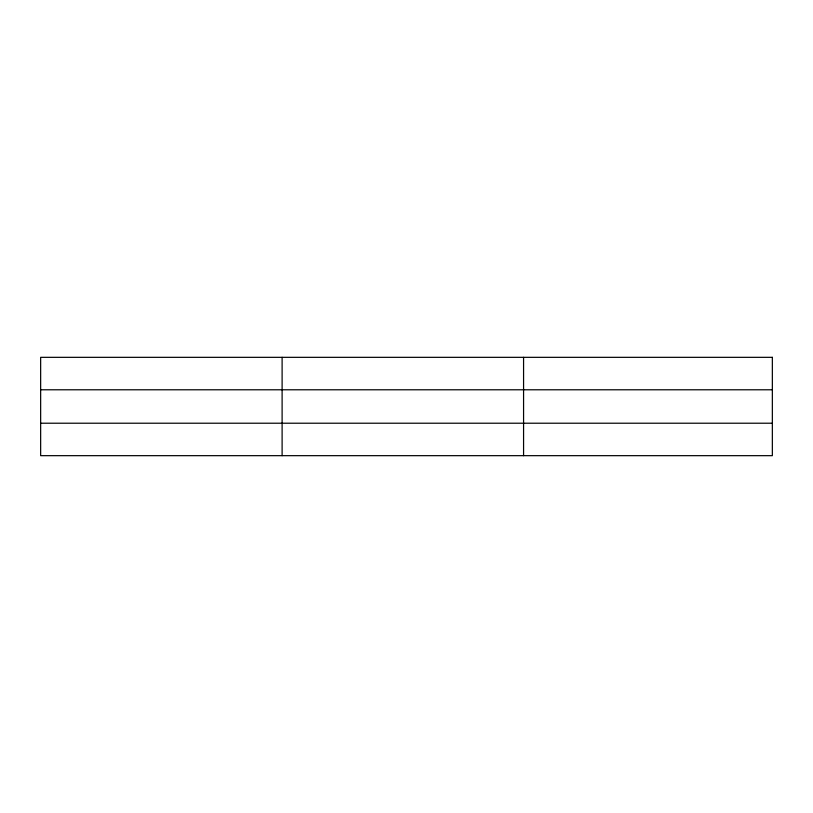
<?xml version="1.0" encoding="UTF-8"?>
<svg xmlns="http://www.w3.org/2000/svg" width="813" height="813" viewBox="0 0 813 813"><rect width="100%" height="100%" fill="white"/><g stroke="black" fill="none" stroke-linecap="round" stroke-linejoin="round"><path stroke-width="1.22" d="M282.111 455.666L282.111 357.334M523.572 455.666L523.572 357.334M40.65 389.783L772.35 389.783M40.65 423.217L772.35 423.217M772.35 357.334L772.35 455.666L40.65 455.666L40.65 357.334L772.35 357.334"/></g></svg>
